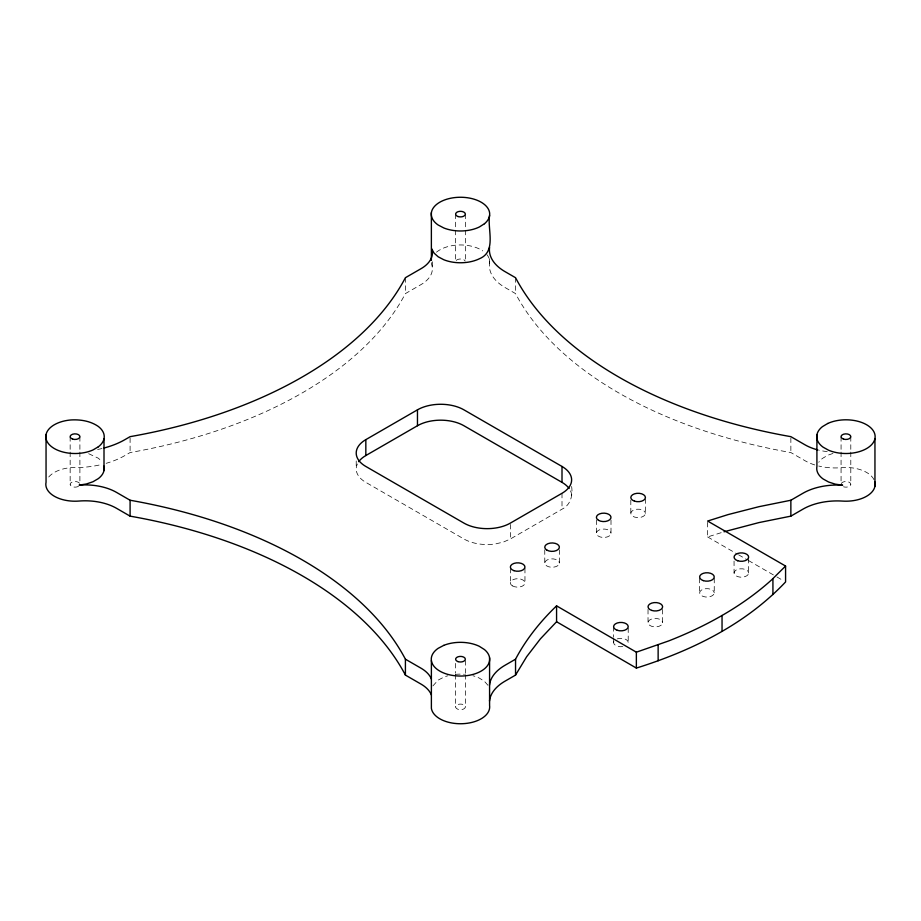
<?xml version="1.0" encoding="UTF-8"?>
<svg xmlns="http://www.w3.org/2000/svg" width="921" height="921" viewBox="0 0 921 921"><rect width="100%" height="100%" fill="white"/><g stroke="black" fill="none" stroke-linecap="round" stroke-linejoin="round"><path stroke-width="0.69" stroke-dasharray="4.61 3.45" d="M571.63 486.495C572.966 495.314 570.663 505.03 562.006 509.186L510.384 538.981L503.58 541.997L495.659 543.897A32.857 18.973 0 0 1 463.919 538.981L365.833 482.362A32.857 18.973 0 0 1 357.336 464.034M432.905 685.903L438.177 680.101L443.818 677.142A29.207 16.854 0 0 1 447.779 675.807M431.316 262.623A29.207 16.854 0 0 0 431.742 264.822A38.624 22.3 0 0 1 421.058 284.566L405.413 293.592A413.702 238.85 0 0 1 130.091 452.556L124.945 455.527A71.585 41.33 0 0 1 106.18 463.321M832.952 453.443L827.737 455.262L822.441 458.428A29.207 16.854 0 0 0 818.757 462.284M707.627 522.368L707.627 536.943L722.651 532.211M88.669 453.696L98.075 458.094A29.207 16.854 0 0 1 101.932 461.893M814.751 464.932A42.734 24.671 0 0 1 805.012 460.719L790.863 452.556A413.702 238.85 0 0 1 515.541 293.592L505.053 287.536A53.441 30.854 0 0 1 489.581 263.187A29.207 16.854 0 0 0 486.887 254.599M707.627 536.943L737.318 554.085M738.561 554.799L747.219 559.807M748.451 560.521L775.678 576.235M776.921 576.949L783.103 580.518M487.957 685.282L484.469 681.367L479.334 678.109A29.207 16.854 0 0 0 472.922 675.738M850.797 436.658L850.797 450.68M850.797 452.084L850.797 484.342M841.069 436.658L841.069 450.68M841.069 452.084L841.069 482.938M790.863 437.982L790.863 452.556M748.658 558.425L748.658 572.989A7.299 4.214 0 0 1 737.709 576.638A7.299 4.214 0 0 1 737.709 569.339A7.299 4.214 0 0 1 748.658 572.989M734.06 561.073L734.06 572.989M714.247 578.296L714.247 592.859A7.299 4.214 0 0 1 703.299 596.509A7.299 4.214 0 0 1 703.299 589.21A7.299 4.214 0 0 1 714.247 592.859M699.649 578.296L699.649 592.859M662.625 609.426L662.625 622.665A7.299 4.214 0 0 1 651.677 626.315A7.299 4.214 0 0 1 651.677 619.016A7.299 4.214 0 0 1 662.625 622.665M648.027 609.426L648.027 622.665M645.414 498.814L645.414 513.388A7.299 4.214 0 0 1 634.465 517.038A7.299 4.214 0 0 1 634.465 509.739A7.299 4.214 0 0 1 645.414 513.388M630.816 500.138L630.816 513.388M628.214 627.961L628.214 642.536M613.605 626.637L613.605 637.24M613.605 638.564L613.605 642.536M611.003 520.008L611.003 533.259A7.299 4.214 0 0 1 600.055 536.908A7.299 4.214 0 0 1 600.055 529.598A7.299 4.214 0 0 1 611.003 533.259M596.405 520.008L596.405 533.259M562.006 493.288L562.006 509.186M559.381 549.814L559.381 563.053A7.299 4.214 0 0 1 548.432 566.703A7.299 4.214 0 0 1 548.432 559.404A7.299 4.214 0 0 1 559.381 563.053M544.772 549.814L544.772 563.053M524.958 568.361L524.958 582.924M515.541 277.705L515.541 293.592M510.384 524.417L510.384 538.981M510.361 568.361L510.361 582.924M489.408 258.801L489.408 265.421M465.347 214.121L465.347 260.401M465.347 660.599L465.347 673.216M465.347 674.621L465.347 706.879A4.87 2.809 0 0 1 458.048 709.32A4.87 2.809 0 0 1 458.048 704.45A4.87 2.809 0 0 1 465.347 706.879M455.619 214.121L455.619 260.401M455.619 663.408L455.619 673.216M455.619 674.621L455.619 706.879M432.363 261.76L432.363 268.379M405.413 277.705L405.413 293.592M356.22 460.995L356.22 468.95M130.091 437.982L130.091 452.556M79.897 436.658L79.897 450.68M79.897 452.084L79.897 482.938M70.157 436.658L70.157 450.68M70.157 452.084L70.157 484.342M436.473 252.204A29.207 16.854 0 0 1 482.754 250.903M873.994 479.68A29.207 16.854 0 0 0 841.587 467.672A42.734 24.671 0 0 1 818.746 466.038M48.744 476.997A29.207 16.854 0 0 1 71.021 467.649L79.471 467.523A71.585 41.33 0 0 0 101.955 464.426M827.231 451.612A42.734 24.671 0 0 1 818.746 450.139M455.527 674.368A29.207 16.854 0 0 1 464.403 674.276M101.955 448.539A71.585 41.33 0 0 1 97.614 449.483M456.263 260.401A4.87 2.809 0 0 1 461.11 259.02A4.87 2.809 0 0 1 465.186 261.08M78.469 486.334A4.87 2.809 0 0 1 71.044 485.954A4.87 2.809 0 0 1 72.966 481.798A4.87 2.809 0 0 1 79.724 483.617M841.23 483.617A4.87 2.809 0 0 1 847.596 481.706A4.87 2.809 0 0 1 850.348 485.528A4.87 2.809 0 0 1 843.498 486.783M570.513 490.858A32.857 18.973 0 0 1 571.63 495.774M617.254 638.886A7.299 4.214 0 0 1 626.073 639.554A7.299 4.214 0 0 1 627.236 644.642M622.803 646.611A7.299 4.214 0 0 1 613.858 641.442M512.502 585.906A7.299 4.214 0 0 0 524.717 584.018A7.299 4.214 0 0 0 515.772 578.86A7.299 4.214 0 0 0 512.502 585.906"/><path stroke-width="1.38" d="M489.581 215.502C487.244 229.479 496.845 251.617 479.369 258.766A29.207 16.854 0 0 1 443.853 259.768L438.2 256.809L434.079 253.114L431.742 248.923A38.624 22.3 0 0 1 421.058 268.667L405.413 277.705A413.702 238.85 0 0 1 130.091 436.658L124.945 439.628A71.585 41.33 0 0 1 104.085 447.997M489.5 701.031A53.199 30.715 0 0 1 504.973 681.195L515.541 675.093L526.685 656.685L540.397 638.863L556.572 621.744L556.572 605.857L636.365 652.183L668.485 641.004A365.027 210.748 0 0 0 771.786 579.7L785.578 566.047L707.627 521.044L728.12 514.586L758.985 506.677L790.863 500.241L803.066 493.196A48.306 27.895 0 0 1 842.657 485.206L835.255 484.147L828.589 482.005L823.098 478.955A29.207 16.854 0 0 1 816.915 466.556L816.915 434.77M785.578 566.047L785.578 581.945C745.515 624.426 691.452 650.802 636.365 668.082L556.572 621.744M365.833 439.639L417.466 409.833A32.857 18.973 0 0 1 463.919 409.833L562.006 466.463A32.857 18.973 0 0 1 562.006 493.288L510.384 523.093A32.857 18.973 0 0 1 463.919 523.093L365.833 466.463A32.857 18.973 0 0 1 365.833 439.639L365.833 455.538A32.857 18.973 0 0 0 358.718 461.686M365.833 455.538L417.466 425.732A32.857 18.973 0 0 1 463.919 425.732L562.006 482.362A32.857 18.973 0 0 1 569.132 488.51M556.572 605.857A413.702 238.85 0 0 0 515.541 659.194L504.973 665.296A53.199 30.715 0 0 0 489.5 685.132M724.021 531.774L758.985 522.575L790.863 516.14L803.066 509.094A48.306 27.895 0 0 1 842.657 501.093A29.207 16.854 0 0 0 874.812 481.833M431.396 679.065A38.797 22.392 0 0 0 420.989 668.186L405.413 659.194A413.702 238.85 0 0 0 130.091 500.241L116.541 492.413A44.392 25.627 0 0 0 79.045 485.148L86.39 483.986L92.963 481.752L98.317 478.621A29.207 16.854 0 0 0 103.958 466.13M431.396 694.964A38.797 22.392 0 0 0 420.989 684.084L405.413 675.093A413.702 238.85 0 0 0 130.091 516.14L116.541 508.311A44.392 25.627 0 0 0 79.045 501.047A29.207 16.854 0 0 1 46.05 482.259L46.05 434.574M874.95 438.546L874.95 486.242M790.863 500.241L790.863 516.14M772.926 578.618L772.926 594.517M722.041 615.481L722.041 631.38M658.135 644.884L658.135 660.783M636.365 652.183L636.365 668.082M562.006 466.463L562.006 482.362M515.541 659.194L515.541 675.093M489.581 657.79L489.581 705.474A29.207 16.854 0 0 1 462.918 723.687A29.207 16.854 0 0 1 431.385 708.295L431.385 660.599M431.373 212.728L431.373 260.424M417.466 409.833L417.466 425.732M405.413 659.194L405.413 675.093M130.091 500.241L130.091 516.14M104.004 438.741L104.004 470.527M489.581 247.3A53.441 30.854 0 0 0 505.053 271.649L515.541 277.705A413.702 238.85 0 0 0 790.863 436.658L805.012 444.82A42.734 24.671 0 0 0 817.733 449.885M484.481 223.722L479.369 226.98A29.207 16.854 0 0 1 443.853 227.982L438.2 225.023A29.207 16.854 0 0 1 439.731 202.252A29.207 16.854 0 0 1 479.139 201.146A29.207 16.854 0 0 1 484.481 223.722M827.737 423.476L822.441 426.642A29.207 16.854 0 0 0 823.098 447.169L828.589 450.219A29.207 16.854 0 0 0 867.824 447.813A29.207 16.854 0 0 0 867.098 425.042A29.207 16.854 0 0 0 827.737 423.476M98.317 446.823L92.963 449.966A29.207 16.854 0 0 1 48.122 443.22A29.207 16.854 0 0 1 71.021 419.953C80.38 419.423 90.189 420.932 98.075 426.296A29.207 16.854 0 0 1 98.317 446.823M443.818 645.345L438.177 648.315A29.207 16.854 0 0 0 439.754 671.075A29.207 16.854 0 0 0 479.173 672.146A29.207 16.854 0 0 0 484.469 649.581L479.334 646.323A29.207 16.854 0 0 0 443.818 645.345M843.498 439.087A4.87 2.809 0 0 0 850.797 436.658A4.87 2.809 0 0 0 843.498 434.228A4.87 2.809 0 0 0 843.498 439.087M72.598 439.087A4.87 2.809 0 0 0 79.897 436.658A4.87 2.809 0 0 0 72.598 434.228A4.87 2.809 0 0 0 72.598 439.087M458.048 661.635A4.87 2.809 0 0 0 465.347 659.194A4.87 2.809 0 0 0 458.048 656.765A4.87 2.809 0 0 0 458.048 661.635M458.048 216.55A4.87 2.809 0 0 0 465.347 214.121A4.87 2.809 0 0 0 458.048 211.68A4.87 2.809 0 0 0 458.048 216.55M617.254 630.286A7.299 4.214 0 0 0 628.214 626.637A7.299 4.214 0 0 0 617.254 622.987A7.299 4.214 0 0 0 617.254 630.286M514.01 570.686A7.299 4.214 0 0 0 524.958 567.037A7.299 4.214 0 0 0 514.01 563.387A7.299 4.214 0 0 0 514.01 570.686M546.913 550.148A7.299 4.214 0 0 0 559.128 548.248A7.299 4.214 0 0 0 550.194 543.091A7.299 4.214 0 0 0 546.913 550.148M651.677 610.416A7.299 4.214 0 0 0 662.625 606.766A7.299 4.214 0 0 0 651.677 603.117A7.299 4.214 0 0 0 651.677 610.416M703.299 580.621A7.299 4.214 0 0 0 714.247 576.972A7.299 4.214 0 0 0 703.299 573.311A7.299 4.214 0 0 0 703.299 580.621M598.535 520.342A7.299 4.214 0 0 0 610.75 518.454A7.299 4.214 0 0 0 601.816 513.285A7.299 4.214 0 0 0 598.535 520.342M634.465 501.139A7.299 4.214 0 0 0 645.414 497.49A7.299 4.214 0 0 0 634.465 493.84A7.299 4.214 0 0 0 634.465 501.139M737.709 560.751A7.299 4.214 0 0 0 748.658 557.101A7.299 4.214 0 0 0 737.709 553.452A7.299 4.214 0 0 0 737.709 560.751"/></g></svg>
